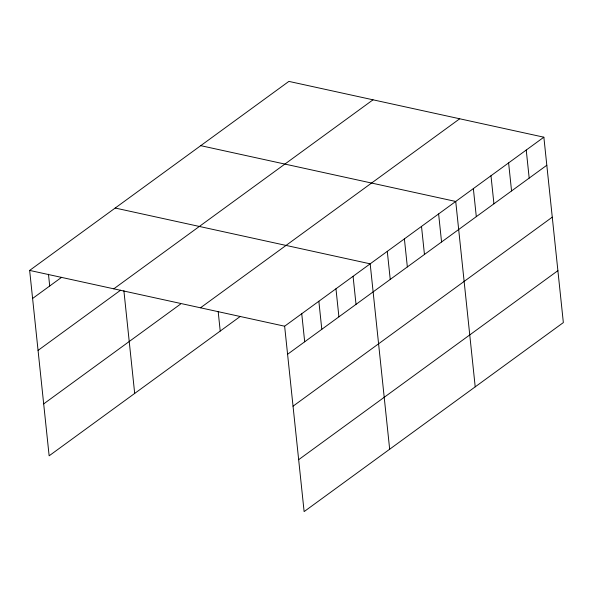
<?xml version="1.0" encoding="UTF-8"?>
<svg xmlns="http://www.w3.org/2000/svg" width="593" height="593" viewBox="0 0 593 593"><rect width="100%" height="100%" fill="white"/><g stroke="black" fill="none" stroke-linecap="round" stroke-linejoin="round"><path stroke-width="0.89" d="M240.061 316.595L49.137 455.809L29.65 270.415L288.88 81.397L543.863 137.191L563.35 322.585L304.12 511.603L284.633 326.209L543.863 137.191M32.6 298.472L61.613 277.316M113.797 288.828L373.027 99.809M38.056 350.396L120.624 290.185M43.682 403.885L180.554 304.083M200.486 307.797L459.723 118.778M287.583 354.266L546.813 165.247M293.038 406.183L552.268 217.164M298.664 459.679L557.894 270.66M200.745 145.663L455.728 201.457L475.208 386.851M115.198 208.039L370.18 263.833L389.668 449.227M29.65 270.415L284.633 326.209M526.236 150.044L529.186 178.1M508.609 162.897L511.559 190.953M490.982 175.75L493.932 203.807M473.355 188.604L476.305 216.66M438.62 213.932L441.563 241.988M421.504 226.407L424.455 254.464M404.396 238.883L407.347 266.939M387.288 251.358L390.238 279.414M353.072 276.308L356.022 304.365M335.964 288.784L338.907 316.84M318.856 301.259L321.799 329.315M301.741 313.734L304.691 341.79M218.157 311.362L220.225 331.057M123.885 290.689L134.685 393.433M48.47 274.233L49.708 285.996"/></g></svg>
